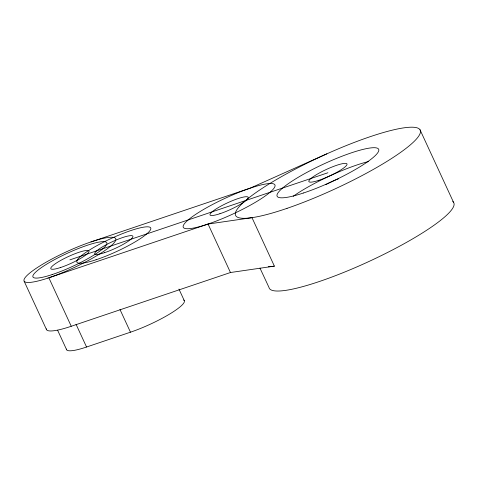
<?xml version="1.0" encoding="UTF-8"?>
<svg xmlns="http://www.w3.org/2000/svg" width="478" height="478" viewBox="0 0 478 478"><rect width="100%" height="100%" fill="white"/><g stroke="black" fill="none" stroke-linecap="round" stroke-linejoin="round"><path stroke-width="0.72" d="M326.844 153.844L250.119 188.189L90.922 241.94M69.89 259.865L327.908 172.755M208.061 224.045L48.858 277.79L71.258 326.271L230.462 272.52L274.384 266.138L251.984 217.663L208.061 224.045L230.462 272.52M66.448 349.089A40.672 7.062 -24.8 0 0 86.554 347.022L130.47 332.192A40.672 7.062 -24.8 0 0 169.863 313.921A40.672 7.062 -24.8 0 0 183.654 300.023M259.972 268.086L268.983 287.433A101.677 17.656 -24.8 0 0 371.304 260.391A101.677 17.656 -24.8 0 0 452.726 201.525M420.001 129.735L453.598 202.451M178.957 289.1L184.245 300.548M119.972 309.469L130.47 332.192M76.05 324.293L86.554 347.022M57.629 330.262L66.651 349.788M24.151 281.231L46.551 329.706M274.384 266.138A101.677 17.656 -24.8 0 1 268.361 266.748M71.258 326.271A50.501 8.771 -24.8 0 1 46.3 328.84M293.211 196.297A55.92 9.709 -24.8 0 1 368.359 161.582M325.811 184.633A21.014 3.651 -24.8 0 1 338.424 178.814M287.033 208.354A101.677 17.656 -24.8 0 0 420.293 130.333A101.677 17.656 -24.8 0 0 276.386 179.585A101.677 17.656 -24.8 0 0 287.033 208.354M207.094 224.367A50.501 8.771 -24.8 0 0 275.065 185.41A50.501 8.771 -24.8 0 0 205.116 208.575A50.501 8.771 -24.8 0 0 207.094 224.367M47.89 278.112A50.501 8.771 -24.8 0 0 115.861 239.155A50.501 8.771 -24.8 0 0 45.912 262.326A50.501 8.771 -24.8 0 0 47.89 278.112M219.94 213.714A21.014 3.651 -24.8 0 0 248.219 197.498A21.014 3.651 -24.8 0 0 219.115 207.141A21.014 3.651 -24.8 0 0 219.94 213.714M104.652 252.635A21.014 3.651 -24.8 0 0 132.938 236.419A21.014 3.651 -24.8 0 0 103.828 246.062A21.014 3.651 -24.8 0 0 104.652 252.635M60.736 267.459A21.014 3.651 -24.8 0 0 89.022 251.249A21.014 3.651 -24.8 0 0 59.911 260.886A21.014 3.651 -24.8 0 0 60.736 267.459M303.548 192.969A55.92 9.709 -24.8 0 0 378.815 149.823A55.92 9.709 -24.8 0 0 301.355 175.48A55.92 9.709 -24.8 0 0 303.548 192.969M96.09 259.739A40.672 7.062 -24.8 0 0 150.833 228.359A40.672 7.062 -24.8 0 0 94.495 247.018A40.672 7.062 -24.8 0 0 96.09 259.739M52.174 274.563A40.672 7.062 -24.8 0 0 106.917 243.183A40.672 7.062 -24.8 0 0 50.578 261.842A40.672 7.062 -24.8 0 0 52.174 274.563M318.754 180.349A21.014 3.651 -24.8 0 0 347.034 164.139A21.014 3.651 -24.8 0 0 317.93 173.783A21.014 3.651 -24.8 0 0 318.754 180.349"/></g></svg>
